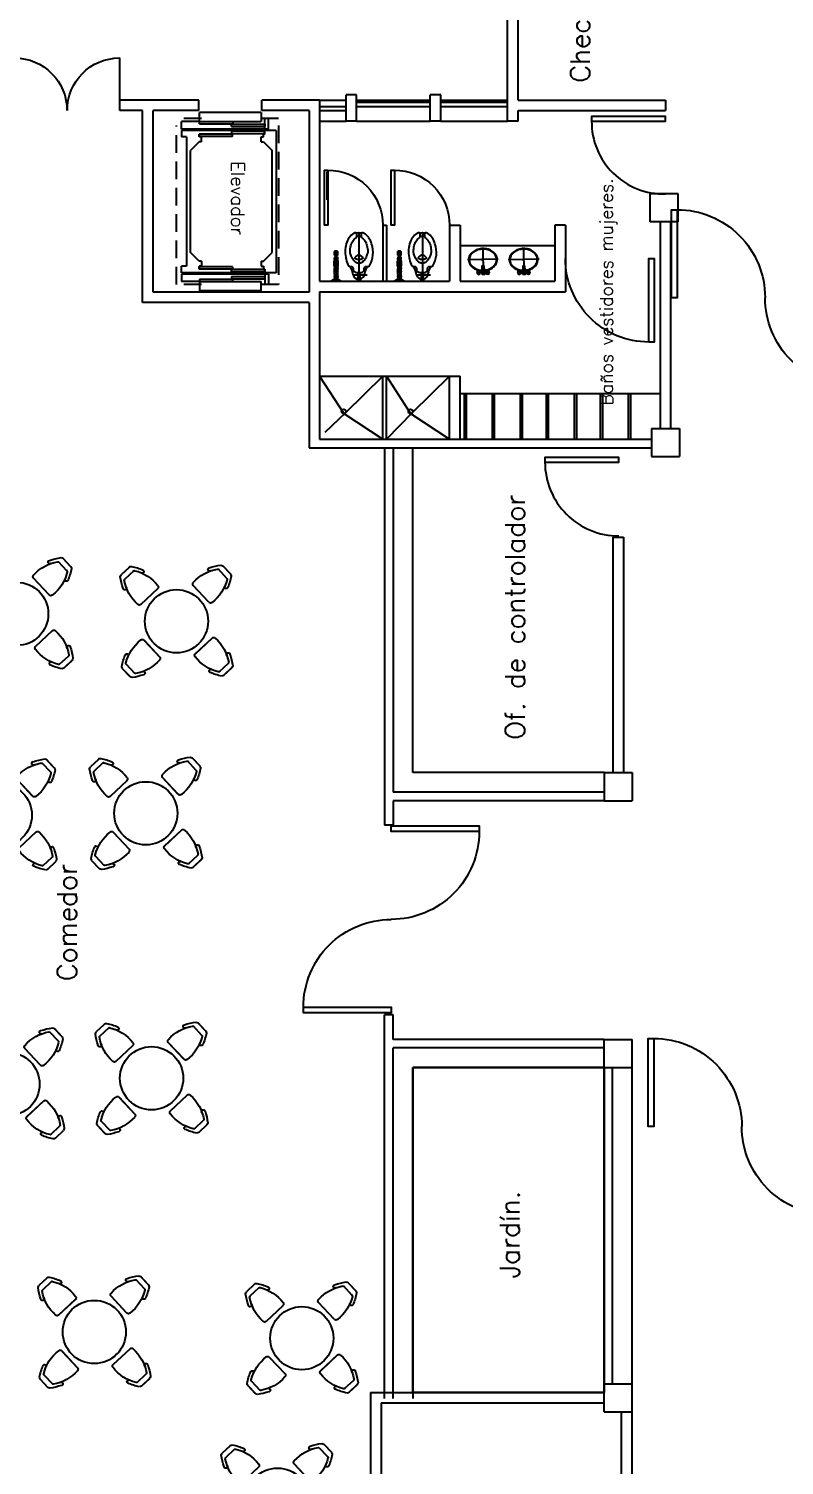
# Model space of a CAD drawing. Header units: millimetres. Extents: x -1615 to -538, y 177 to 397.
# Drawn here: x -787.27 to -776.51, y 303.07 to 323.52 of the extents above; entities that cross this region are included whole.
import ezdxf
from ezdxf.enums import TextEntityAlignment as Align

# ---------------------------------------------------------------- set-up
doc = ezdxf.new("R2010")
doc.units = ezdxf.units.MM
doc.linetypes.add('HIDDEN', pattern=[0.375, 0.25, -0.125])
for name, color, linetype in [('AUX', 8, 'Continuous'), ('LOCALES', 2, 'Continuous'), ('MOB', 7, 'Continuous'), ('MUEBLES', 9, 'Continuous'), ('MUROS', 1, 'Continuous'), ('MUROS2', 9, 'Continuous'), ('P-1', 1, 'Continuous'), ('PROY', 8, 'HIDDEN'), ('TEX', 2, 'Continuous'), ('VENT', 4, 'Continuous'), ('VENTANAS', 4, 'Continuous')]:
    doc.layers.add(name, color=color, linetype=linetype)
doc.styles.add('ROMANS', font='ROMANS.shx')

# ---------------------------------------------------------------- blocks, each defined once
blk = doc.blocks.new('8360154')
at = {"layer": 'MOB'}
for p, q in [((-0.114, 0.279), (-0.119, 0.279)), ((-0.114, 0.279), (-0.119, 0.279)), ((-0.114, 0.279), (0.041, 0.279)), ((0.036, 0.279), (-0.114, 0.279)), ((-0.114, 0.198), (-0.128, 0.198)), ((-0.128, 0.198), (-0.114, 0.198)), ((-0.128, 0.198), (0.05, 0.198)), ((0.05, 0.198), (0.037, 0.198)), ((-0.204, -0.221), (-0.204, -0.221)), ((-0.204, -0.221), (-0.204, -0.221)), ((-0.204, -0.221), (-0.204, -0.221)), ((-0.204, -0.221), (-0.204, -0.221)), ((-0.204, -0.221), (-0.204, -0.221)), ((-0.204, -0.221), (-0.204, -0.221)), ((-0.202, -0.221), (-0.204, -0.221)), ((-0.202, -0.221), (0.126, -0.221)), ((-0.198, -0.221), (0.126, -0.221)), ((0.124, -0.221), (0.126, -0.221)), ((0.126, -0.221), (0.126, -0.221)), ((0.126, -0.221), (0.126, -0.221))]:
    blk.add_line(p, q, dxfattribs=at)
for centre, radius, start, end in [((0.549, -0.225), 0.852, 144.8892, 156.6032), ((-0.111, 0.225), 0.0546, 97.7265, 132.0881), ((0.022, 0.199), 0.0819, 54.5973, 77.0407), ((-0.601, -0.215), 0.825, 23.8528, 35.6459), ((0.352, -0.134), 0.589, 146.769, 185.5261), ((-0.21, 0.107), 0.0236, 163.1411, 326.8155), ((-0.123, 0.179), 0.0202, 105.2359, 150.5078), ((0.045, 0.179), 0.0196, 28.6466, 75.2389), ((-0.436, -0.136), 0.595, 354.6785, 33.3393), ((0.133, 0.106), 0.0248, 189.0366, 31.7969), ((-0.204, -0.191), 0.03, 180, 270), ((0.126, -0.191), 0.03, 270, 360)]:
    blk.add_arc(centre, radius, start, end, dxfattribs=at)
blk = doc.blocks.new('A$C212E4BCC')
at = {"layer": 'MOB', "linetype": 'Continuous'}
blk.add_circle((1.028, 1.028), 0.45, dxfattribs=at)
at = {"layer": 'MOB', "xscale": -1}
for p, rotation in [((0.996, 1.775), 356.1272636106476), ((0.281, 0.996), 86.12726361064757), ((1.775, 1.06), 266.1272636106476), ((1.06, 0.281), 176.1272636106476)]:
    blk.add_blockref('8360154', p, dxfattribs=dict(at, rotation=rotation))
blk = doc.blocks.new('OVALIN')
for p, q in [((0, -0.482), (0, 0)), ((0.11, -0.04), (-0.11, -0.04)), ((0.27, -0.267), (-0.27, -0.267))]:
    blk.add_line(p, q)
blk.add_lwpolyline([(0.017, -0.071, -0.057947), (0.094, -0.084, -0.080358), (0.171, -0.123, -0.109726), (0.229, -0.189, -0.129522), (0.25, -0.266, -0.129491), (0.229, -0.343, -0.109705), (0.171, -0.409, -0.080358), (0.094, -0.448, -0.070455), (0, -0.462, -0.070437), (-0.094, -0.448, -0.080344), (-0.171, -0.409, -0.109805), (-0.23, -0.343, -0.12938), (-0.25, -0.266, -0.129412), (-0.23, -0.189, -0.109828), (-0.171, -0.123, -0.080344), (-0.094, -0.084, -0.058052), (-0.017, -0.071, -0.05693)], format="xyb")
at = {"elevation": 0.472}
blk.add_lwpolyline([(0.016, -0.081, -0.057902), (0.091, -0.094, -0.080358), (0.165, -0.131, -0.109781), (0.221, -0.194, -0.129604), (0.24, -0.266, -0.129578), (0.221, -0.338, -0.109763), (0.165, -0.401, -0.080358), (0.091, -0.438, -0.070455), (0, -0.452, -0.070437), (-0.091, -0.438, -0.080344), (-0.165, -0.401, -0.109849), (-0.221, -0.338, -0.129486), (-0.24, -0.266, -0.129512), (-0.221, -0.194, -0.109867), (-0.165, -0.131, -0.080344), (-0.091, -0.094, -0.058006), (-0.016, -0.081, -0.05693)], format="xyb", dxfattribs=at)
for points in [[(-0.105, -0.04, 0.119733), (-0.08, -0.065, 0.119733), (-0.055, -0.04, 0.119733), (-0.08, -0.014, 0.119733)], [(0.105, -0.04, -0.119733), (0.08, -0.065, -0.119733), (0.055, -0.04, -0.119733), (0.08, -0.014, -0.119733)]]:
    blk.add_lwpolyline(points, format="xyb", close=True)
blk.add_lwpolyline([(-0.02, -0.007), (-0.013, -0.157), (0.012, -0.157), (0.02, -0.007)], close=True)
for centre, radius in [((-0.08, -0.04), 0.03), ((-0.08, -0.04), 0.00268), ((0, -0.266, 0.472), 0.0157), ((0.08, -0.04), 0.03), ((0.08, -0.04), 0.00268)]:
    blk.add_circle(centre, radius)
blk = doc.blocks.new('PTA1.5')
for p, q in [((-0.75, 0), (-0.75, 0.75)), ((0.75, 0), (0.75, 0.75)), ((-0.775, 0), (-0.75, 0)), ((0.775, 0), (0.75, 0))]:
    blk.add_line(p, q)
for centre, start, end in [((-0.75, 0), 0, 90), ((0.75, 0), 90, 180)]:
    blk.add_arc(centre, 0.75, start, end)

msp = doc.modelspace()

# ---------------------------------------------------------------- hatches: boundary and pattern name
at = {"layer": 'MOB'}
h = msp.add_hatch(dxfattribs=at)
h.set_pattern_fill('AR-SAND', color=3, scale=0.03, style=0)
h.set_pattern_definition([(37.5, (-1402.8785, 253.7085), (-0.048001, 1.4682397), [0, -1.15824, 0, -1.2954, 0, -1.23825]), (7.5, (-1402.8785, 253.7085), (1.34857, 2.1504753), [0, -0.62484, 0, -1.04394, 0, -0.40005]), (327.5, (-1403.8158, 253.7085), (2.372977, 0.0043116), [0, -0.381, 0, -1.3716, 0, -1.7907]), (317.5, (-1403.8158, 253.7085), (2.2906694, 0.668788), [0, -0.1905, 0, -0.89916, 0, -1.0287])])
h.paths.add_polyline_path([(-758.837, 347.215), (-812.758, 335.518), (-812.758, 334.673), (-803.9, 334.673), (-803.9, 329.947), (-799.313, 325.307), (-782.89, 325.307), (-782.89, 328.837), (-770.72, 328.837), (-770.72, 325.456), (-758.098, 325.456), (-758.098, 303.87), (-760.597, 303.87), (-760.597, 297.006), (-760.508, 297.006), (-760.508, 296.905), (-758.397, 296.905), (-758.397, 296.975), (-757.997, 296.975), (-757.997, 296.575), (-758.097, 296.575), (-758.097, 283.471), (-757.975, 283.471), (-757.975, 283.071), (-758.375, 283.071), (-758.375, 283.155), (-760.375, 283.155), (-760.375, 283.044), (-760.597, 283.044), (-760.597, 279.854), (-760.455, 279.854), (-760.455, 279.705), (-746.972, 279.705), (-746.972, 272.855), (-749.274, 272.855), (-749.274, 265.205), (-745.307, 265.205), (-745.307, 253.28), (-736.306, 250.855), (-741.501, 261.951)])
h.paths.add_polyline_path([(-804.753, 325.526), (-813.904, 325.526), (-813.904, 323.04), (-804.753, 323.04, 1)])
h.paths.add_polyline_path([(-793.647, 300.355), (-811.904, 300.355, 0.414214), (-813.754, 298.505), (-813.754, 296.366, 0.414214), (-811.904, 294.516), (-809.75, 294.516), (-812.618, 297.384), (-810.638, 299.364), (-808.978, 297.704), (-806.998, 299.684), (-805.338, 298.024), (-803.678, 299.684), (-798.51, 294.516), (-796.147, 294.516), (-796.147, 296.613), (-796.208, 296.613), (-796.208, 297.013), (-795.808, 297.013), (-795.808, 296.905), (-793.688, 296.905), (-793.688, 297.074), (-793.647, 297.074)])
h.paths.add_polyline_path([(-803.388, 289.162), (-812.035, 289.162, 1), (-812.035, 285.962), (-803.388, 285.962, 1)])
h.paths.add_polyline_path([(-799.655, 280.258, 0.414214), (-800.005, 280.608), (-808.772, 280.608), (-808.772, 279.83), (-808.372, 279.83), (-808.372, 279.73), (-805.772, 279.73), (-805.772, 279.83), (-805.372, 279.83), (-805.372, 279.73), (-802.772, 279.73), (-802.772, 279.83), (-802.372, 279.83), (-802.372, 279.73), (-799.772, 279.73), (-799.772, 279.83), (-799.655, 279.83)], flags=17)
h.paths.add_polyline_path([(-808.722, 254.706), (-812.247, 254.706), (-812.247, 274.904), (-810.647, 274.904), (-810.647, 280.608), (-810.904, 280.608, 0.414214), (-813.754, 277.758), (-813.754, 253.219, 0.315329), (-806.85, 243.36), (-785.107, 237.258, 0.496821), (-778.947, 241.928), (-778.947, 245.98), (-808.722, 245.98)])
h.paths.add_polyline_path([(-753.647, 257.705), (-763.747, 257.705), (-763.747, 261.081), (-765.147, 261.081), (-765.147, 257.78, -1), (-770.297, 257.78), (-770.297, 261.081), (-772.147, 261.08), (-772.147, 257.774, 0.413999), (-767.725, 253.355), (-753.647, 253.355)], flags=17)
h.paths.add_polyline_path([(-754.727, 229.822, 0.978274), (-755.051, 228.667), (-737.051, 223.615), (-736.65, 225.175)])
h = msp.add_hatch(dxfattribs=at)
h.set_pattern_fill('GRASS', color=3, scale=0.05, style=0)
h.set_pattern_definition([(90, (-1505.3727, 255.352), (-0.898025, 0.898025), [0.238125, -1.557925]), (45, (-1505.3727, 255.352), (-0.8980256, 0.8980256), [0.238125, -1.031875]), (135, (-1505.3727, 255.352), (-0.8980256, -0.8980256), [0.238125, -1.031875])])
h.paths.add_polyline_path([(-758.837, 347.215), (-812.758, 335.518), (-812.758, 334.673), (-803.9, 334.673), (-803.9, 329.947), (-799.313, 325.307), (-782.89, 325.307), (-782.89, 328.837), (-770.72, 328.837), (-770.72, 325.456), (-758.098, 325.456), (-758.098, 303.87), (-760.597, 303.87), (-760.597, 297.006), (-760.508, 297.006), (-760.508, 296.905), (-758.397, 296.905), (-758.397, 296.975), (-757.997, 296.975), (-757.997, 296.575), (-758.097, 296.575), (-758.097, 283.471), (-757.975, 283.471), (-757.975, 283.071), (-758.375, 283.071), (-758.375, 283.155), (-760.375, 283.155), (-760.375, 283.044), (-760.597, 283.044), (-760.597, 279.854), (-760.455, 279.854), (-760.455, 279.705), (-746.972, 279.705), (-746.972, 272.855), (-749.274, 272.855), (-749.274, 265.205), (-745.307, 265.205), (-745.307, 253.28), (-736.306, 250.855), (-741.501, 261.951)])
h.paths.add_polyline_path([(-804.753, 325.526), (-813.904, 325.526), (-813.904, 323.04), (-804.753, 323.04, 1)])
h.paths.add_polyline_path([(-793.647, 300.355), (-811.904, 300.355, 0.414214), (-813.754, 298.505), (-813.754, 296.366, 0.414214), (-811.904, 294.516), (-809.75, 294.516), (-812.618, 297.384), (-810.638, 299.364), (-808.978, 297.704), (-806.998, 299.684), (-805.338, 298.024), (-803.678, 299.684), (-798.51, 294.516), (-796.147, 294.516), (-796.147, 296.613), (-796.208, 296.613), (-796.208, 297.013), (-795.808, 297.013), (-795.808, 296.905), (-793.688, 296.905), (-793.688, 297.074), (-793.647, 297.074)])
h.paths.add_polyline_path([(-803.388, 289.162), (-812.035, 289.162, 1), (-812.035, 285.962), (-803.388, 285.962, 1)])
h.paths.add_polyline_path([(-799.655, 280.258, 0.414214), (-800.005, 280.608), (-808.772, 280.608), (-808.772, 279.83), (-808.372, 279.83), (-808.372, 279.73), (-805.772, 279.73), (-805.772, 279.83), (-805.372, 279.83), (-805.372, 279.73), (-802.772, 279.73), (-802.772, 279.83), (-802.372, 279.83), (-802.372, 279.73), (-799.772, 279.73), (-799.772, 279.83), (-799.655, 279.83)], flags=17)
h.paths.add_polyline_path([(-808.722, 254.706), (-812.247, 254.706), (-812.247, 274.904), (-810.647, 274.904), (-810.647, 280.608), (-810.904, 280.608, 0.414214), (-813.754, 277.758), (-813.754, 253.219, 0.315329), (-806.85, 243.36), (-785.107, 237.258, 0.496821), (-778.947, 241.928), (-778.947, 245.98), (-808.722, 245.98)])
h.paths.add_polyline_path([(-753.647, 257.705), (-763.747, 257.705), (-763.747, 261.081), (-765.147, 261.081), (-765.147, 257.78, -1), (-770.297, 257.78), (-770.297, 261.081), (-772.147, 261.08), (-772.147, 257.774, 0.413999), (-767.725, 253.355), (-753.647, 253.355)], flags=17)
h.paths.add_polyline_path([(-754.727, 229.822, 0.978274), (-755.051, 228.667), (-737.051, 223.615), (-736.65, 225.175)])

# ---------------------------------------------------------------- linework, layer by layer
msp.add_lwpolyline([(-781.798, 308.73), (-779.073, 308.73), (-779.073, 304.105), (-781.798, 304.105)], close=True)
at = {"layer": 'AUX'}
for p, q in [((-784.836, 322.201), (-785.09, 322.201)), ((-785.09, 322.091), (-785.09, 322.201)), ((-783.958, 322.329), (-784.836, 322.329)), ((-784.836, 322.166), (-784.836, 322.329)), ((-784.836, 322.201), (-784.361, 322.201)), ((-784.836, 322.166), (-784.836, 322.201)), ((-784.836, 322.166), (-784.361, 322.166)), ((-784.379, 322.162), (-783.905, 322.162)), ((-784.379, 322.127), (-784.379, 322.162)), ((-784.361, 322.201), (-783.958, 322.201)), ((-784.361, 322.201), (-784.361, 322.166)), ((-783.958, 322.329), (-783.958, 322.201)), ((-783.905, 322.091), (-783.905, 322.241)), ((-783.905, 322.162), (-783.905, 322.127)), ((-783.852, 322.091), (-783.852, 322.241)), ((-783.905, 322.091), (-785.09, 322.091)), ((-785.09, 322.074), (-785.09, 321.98)), ((-783.745, 322.074), (-785.09, 322.074)), ((-785.09, 322.074), (-785.09, 321.98)), ((-785.019, 321.98), (-785.09, 321.98)), ((-785.019, 321.98), (-785.09, 321.98)), ((-785.019, 321.98), (-785.019, 320.14)), ((-784.842, 321.98), (-784.842, 322.022)), ((-784.842, 322.022), (-784.839, 322.022)), ((-784.842, 322.022), (-784.842, 322.022)), ((-784.807, 321.98), (-784.842, 321.98)), ((-784.365, 322.022), (-784.839, 322.022)), ((-784.839, 322.022), (-784.839, 321.987)), ((-784.365, 321.987), (-784.839, 321.987)), ((-784.807, 321.909), (-784.807, 321.98)), ((-783.908, 322.061), (-784.382, 322.061)), ((-784.382, 322.061), (-784.382, 322.026)), ((-783.908, 322.026), (-784.382, 322.026)), ((-784.379, 322.127), (-783.905, 322.127)), ((-784.365, 321.987), (-784.365, 322.022)), ((-783.958, 321.909), (-783.958, 321.98)), ((-783.958, 321.98), (-783.922, 321.98)), ((-783.922, 321.98), (-783.922, 322.022)), ((-783.905, 322.022), (-783.922, 322.022)), ((-783.922, 322.022), (-783.922, 322.022)), ((-783.908, 322.026), (-783.908, 322.061)), ((-783.852, 322.091), (-783.905, 322.091)), ((-783.905, 322.022), (-783.905, 322.074)), ((-783.745, 322.074), (-783.745, 320.047)), ((-784.842, 321.909), (-784.966, 321.786)), ((-784.842, 321.909), (-784.966, 321.786)), ((-784.966, 320.335), (-784.966, 321.786)), ((-784.807, 321.909), (-784.842, 321.909)), ((-783.958, 321.909), (-783.922, 321.909)), ((-783.922, 321.909), (-783.798, 321.786)), ((-783.922, 321.909), (-783.798, 321.786)), ((-783.798, 320.335), (-783.798, 321.786)), ((-784.842, 320.211), (-784.966, 320.335)), ((-783.922, 320.211), (-783.798, 320.335)), ((-785.09, 320.047), (-785.09, 320.14)), ((-785.019, 320.14), (-785.09, 320.14)), ((-784.807, 320.211), (-784.842, 320.211)), ((-784.807, 320.14), (-784.842, 320.14)), ((-784.842, 320.14), (-784.842, 320.098)), ((-784.365, 320.133), (-784.839, 320.133)), ((-784.839, 320.098), (-784.839, 320.133)), ((-784.807, 320.211), (-784.807, 320.14)), ((-784.365, 320.133), (-784.365, 320.098)), ((-783.958, 320.211), (-783.958, 320.14)), ((-783.958, 320.211), (-783.922, 320.211)), ((-783.958, 320.14), (-783.922, 320.14)), ((-783.922, 320.14), (-783.922, 320.098)), ((-783.745, 320.047), (-785.09, 320.047)), ((-783.905, 320.029), (-785.09, 320.029)), ((-785.09, 320.029), (-785.09, 319.92)), ((-784.836, 319.92), (-785.09, 319.92)), ((-784.842, 320.098), (-784.839, 320.098)), ((-784.842, 320.098), (-784.842, 320.098)), ((-784.365, 320.098), (-784.839, 320.098)), ((-784.836, 319.955), (-784.361, 319.955)), ((-784.836, 319.955), (-784.836, 319.791)), ((-784.836, 319.955), (-784.836, 319.92)), ((-784.836, 319.92), (-784.361, 319.92)), ((-783.908, 320.094), (-784.382, 320.094)), ((-784.382, 320.059), (-784.382, 320.094)), ((-783.908, 320.059), (-784.382, 320.059)), ((-784.379, 319.994), (-783.905, 319.994)), ((-784.379, 319.994), (-784.379, 319.958)), ((-784.379, 319.958), (-783.905, 319.958)), ((-784.361, 319.92), (-784.361, 319.955)), ((-784.361, 319.92), (-783.958, 319.92)), ((-783.958, 319.791), (-783.958, 319.92)), ((-783.905, 320.098), (-783.922, 320.098)), ((-783.922, 320.098), (-783.922, 320.098)), ((-783.908, 320.094), (-783.908, 320.059)), ((-783.905, 320.098), (-783.905, 320.047)), ((-783.852, 320.029), (-783.905, 320.029)), ((-783.905, 320.029), (-783.905, 319.88)), ((-783.905, 319.958), (-783.905, 319.994)), ((-783.852, 320.029), (-783.852, 319.88)), ((-783.958, 319.791), (-784.836, 319.791))]:
    msp.add_line(p, q, dxfattribs=at)
at = {"layer": 'MUEBLES'}
for points in [[(-779.25, 322.206), (-778.199, 322.206), (-778.199, 322.272), (-779.25, 322.272), (-779.25, 322.206, 0.424434), (-778.199, 321.17, 0.414214)], [(-783.007, 321.508), (-783.007, 320.725), (-783.056, 320.725), (-783.056, 321.508), (-783.007, 321.508, -0.414214), (-782.224, 320.725, -0.414214)], [(-782.057, 321.508), (-782.057, 320.725), (-782.106, 320.725), (-782.106, 321.508), (-782.057, 321.508, -0.414214), (-781.274, 320.725, -0.414214)], [(-778.032, 320.945), (-778.032, 319.692), (-778.111, 319.692), (-778.111, 320.945), (-778.032, 320.945, -0.414214), (-776.779, 319.692, -0.414214)], [(-778.434, 319.06), (-778.434, 320.25), (-778.359, 320.25), (-778.359, 319.06), (-778.434, 319.06, -0.414214), (-779.624, 320.25, -0.414214)], [(-775.527, 318.439), (-775.527, 319.692), (-775.448, 319.692), (-775.448, 318.439), (-775.527, 318.439, -0.414214), (-776.779, 319.692, -0.414214)], [(-779.915, 317.351), (-778.864, 317.351), (-778.864, 317.417), (-779.915, 317.417), (-779.915, 317.351, 0.414214), (-778.864, 316.3, 0.414214)], [(-780.85, 312.093), (-782.103, 312.093), (-782.103, 312.172), (-780.85, 312.172), (-780.85, 312.093, -0.414214), (-782.103, 310.84, -0.414214)], [(-783.356, 309.588), (-782.103, 309.588), (-782.103, 309.509), (-783.356, 309.509), (-783.356, 309.588, -0.414214), (-782.103, 310.84, -0.414214)], [(-778.364, 309.144), (-778.364, 307.891), (-778.443, 307.891), (-778.443, 309.144), (-778.364, 309.144, -0.414214), (-777.111, 307.891, -0.414214)], [(-775.859, 306.638), (-775.859, 307.891), (-775.78, 307.891), (-775.78, 306.638), (-775.859, 306.638, -0.414214), (-777.111, 307.891, -0.414214)]]:
    msp.add_lwpolyline(points, format="xyb", dxfattribs=at)
at = {"layer": 'MUROS'}
for p, q in [((-780.448, 322.205), (-780.448, 325.307)), ((-780.298, 322.505), (-780.298, 325.307)), ((-782.598, 322.58), (-782.748, 322.58)), ((-782.748, 322.205), (-782.748, 322.58)), ((-782.598, 322.58), (-782.748, 322.58)), ((-782.748, 322.505), (-782.748, 322.58)), ((-782.598, 322.205), (-782.598, 322.58)), ((-782.598, 322.205), (-782.598, 322.58)), ((-781.398, 322.58), (-781.548, 322.58)), ((-781.548, 322.205), (-781.548, 322.58)), ((-781.398, 322.205), (-781.398, 322.58)), ((-784.847, 322.505), (-785.972, 322.505)), ((-785.647, 322.355), (-785.972, 322.355)), ((-785.497, 319.772), (-785.497, 322.355)), ((-784.847, 322.355), (-785.497, 322.355)), ((-783.124, 322.505), (-783.947, 322.505)), ((-783.274, 322.355), (-783.947, 322.355)), ((-783.274, 322.355), (-783.274, 319.772)), ((-783.274, 322.355), (-783.274, 319.772)), ((-783.274, 322.355), (-783.274, 319.772)), ((-783.124, 322.505), (-783.124, 319.925)), ((-783.124, 322.355), (-783.124, 321.305)), ((-783.124, 322.355), (-782.748, 322.355)), ((-782.748, 322.205), (-782.748, 322.355)), ((-780.298, 322.505), (-778.199, 322.505)), ((-780.298, 322.203), (-780.298, 322.355)), ((-780.298, 322.355), (-778.199, 322.355)), ((-778.199, 322.505), (-778.199, 322.355)), ((-782.598, 322.205), (-782.748, 322.205)), ((-782.598, 322.205), (-782.748, 322.205)), ((-781.398, 322.205), (-781.548, 322.205)), ((-780.298, 322.203), (-780.448, 322.203)), ((-783.015, 321.083), (-783.015, 321.483)), ((-783.124, 321.305), (-783.124, 319.925)), ((-783.124, 321.305), (-783.124, 319.925)), ((-778.015, 321.17), (-778.415, 321.17)), ((-778.415, 320.77), (-778.415, 321.17)), ((-778.015, 320.77), (-778.015, 321.17)), ((-781.274, 320.725), (-781.124, 320.725)), ((-781.274, 320.725), (-781.274, 319.925)), ((-781.124, 320.725), (-781.124, 319.925)), ((-779.624, 320.725), (-779.774, 320.725)), ((-779.774, 320.725), (-779.774, 319.925)), ((-779.624, 320.725), (-779.624, 319.775)), ((-778.015, 320.77), (-778.415, 320.77)), ((-778.274, 320.77), (-778.274, 317.83)), ((-778.124, 320.77), (-778.124, 319.692)), ((-783.124, 319.925), (-781.274, 319.925)), ((-781.124, 319.925), (-779.774, 319.925)), ((-783.274, 319.772), (-785.497, 319.772)), ((-783.124, 319.775), (-779.624, 319.775)), ((-783.124, 319.775), (-783.124, 317.675)), ((-783.124, 319.775), (-783.124, 319.622)), ((-778.124, 319.692), (-778.124, 317.83)), ((-783.274, 319.622), (-785.647, 319.622)), ((-783.274, 319.622), (-783.274, 317.555)), ((-781.274, 318.575), (-781.124, 318.575)), ((-781.274, 317.675), (-781.274, 318.575)), ((-781.124, 317.675), (-781.124, 318.575)), ((-783.274, 317.705), (-783.274, 317.705)), ((-783.124, 317.675), (-778.399, 317.675)), ((-778.399, 317.83), (-777.999, 317.83)), ((-778.399, 317.83), (-778.399, 317.43)), ((-777.999, 317.83), (-777.999, 317.43)), ((-783.274, 317.555), (-778.399, 317.555)), ((-778.399, 317.43), (-777.999, 317.43)), ((-779.073, 312.93), (-778.673, 312.93)), ((-779.073, 312.93), (-779.073, 312.53)), ((-778.673, 312.93), (-778.673, 312.53)), ((-779.073, 312.53), (-778.673, 312.53)), ((-779.073, 309.13), (-778.673, 309.13)), ((-779.073, 308.73), (-779.073, 309.13)), ((-778.673, 308.73), (-778.673, 309.13)), ((-779.073, 308.73), (-778.673, 308.73)), ((-779.073, 304.228), (-778.673, 304.228)), ((-779.073, 303.828), (-779.073, 304.228)), ((-778.673, 303.828), (-778.673, 304.228)), ((-782.398, 304.105), (-782.398, 298.753)), ((-782.398, 304.105), (-779.073, 304.105)), ((-782.248, 303.955), (-782.248, 298.753)), ((-782.248, 303.955), (-779.073, 303.955)), ((-779.073, 303.828), (-778.673, 303.828)), ((-778.823, 298.753), (-778.823, 303.828)), ((-778.673, 298.753), (-778.673, 303.828))]:
    msp.add_line(p, q, dxfattribs=at)
at = {"layer": 'MUROS2'}
for p, q in [((-782.564, 320.618), (-782.564, 319.925)), ((-781.66, 320.618), (-781.66, 319.925)), ((-782.865, 320.334), (-782.917, 320.334)), ((-782.865, 320.324), (-782.917, 320.324)), ((-782.865, 320.314), (-782.917, 320.314)), ((-782.866, 320.343), (-782.916, 320.343)), ((-781.962, 320.334), (-782.014, 320.334)), ((-781.962, 320.324), (-782.014, 320.324)), ((-781.962, 320.314), (-782.014, 320.314)), ((-781.962, 320.343), (-782.013, 320.343)), ((-781.124, 320.436), (-779.774, 320.436)), ((-782.866, 320.304), (-782.916, 320.304)), ((-782.867, 320.119), (-782.915, 320.119)), ((-782.915, 320.119), (-782.915, 320.102)), ((-782.902, 320.198), (-782.913, 320.179)), ((-782.902, 320.161), (-782.913, 320.179)), ((-782.912, 320.275), (-782.912, 320.251)), ((-782.896, 320.275), (-782.912, 320.275)), ((-782.912, 320.234), (-782.912, 320.217)), ((-782.912, 320.14), (-782.912, 320.119)), ((-782.903, 320.234), (-782.903, 320.251)), ((-782.903, 320.102), (-782.903, 320.119)), ((-782.902, 320.198), (-782.88, 320.198)), ((-782.902, 320.161), (-782.88, 320.161)), ((-782.896, 320.295), (-782.896, 320.269)), ((-782.896, 320.269), (-782.886, 320.269)), ((-782.886, 320.295), (-782.886, 320.269)), ((-782.87, 320.275), (-782.886, 320.275)), ((-782.88, 320.198), (-782.869, 320.179)), ((-782.88, 320.161), (-782.869, 320.179)), ((-782.879, 320.234), (-782.879, 320.251)), ((-782.879, 320.102), (-782.879, 320.119)), ((-782.87, 320.275), (-782.87, 320.251)), ((-782.87, 320.234), (-782.87, 320.217)), ((-782.87, 320.14), (-782.87, 320.119)), ((-782.867, 320.119), (-782.867, 320.102)), ((-781.962, 320.304), (-782.013, 320.304)), ((-781.964, 320.119), (-782.011, 320.119)), ((-782.011, 320.119), (-782.011, 320.102)), ((-781.998, 320.198), (-782.009, 320.179)), ((-781.998, 320.161), (-782.009, 320.179)), ((-781.993, 320.275), (-782.008, 320.275)), ((-782.008, 320.275), (-782.008, 320.251)), ((-782.008, 320.234), (-782.008, 320.217)), ((-782.008, 320.14), (-782.008, 320.119)), ((-782, 320.234), (-782, 320.251)), ((-782, 320.102), (-782, 320.119)), ((-781.998, 320.198), (-781.977, 320.198)), ((-781.998, 320.161), (-781.977, 320.161)), ((-781.993, 320.295), (-781.993, 320.269)), ((-781.993, 320.269), (-781.983, 320.269)), ((-781.983, 320.295), (-781.983, 320.269)), ((-781.967, 320.275), (-781.983, 320.275)), ((-781.977, 320.198), (-781.966, 320.179)), ((-781.977, 320.161), (-781.966, 320.179)), ((-781.975, 320.234), (-781.975, 320.251)), ((-781.975, 320.102), (-781.975, 320.119)), ((-781.967, 320.275), (-781.967, 320.251)), ((-781.967, 320.234), (-781.967, 320.217)), ((-781.967, 320.14), (-781.967, 320.119)), ((-781.964, 320.119), (-781.964, 320.102)), ((-782.917, 320.003), (-782.917, 319.985)), ((-782.865, 320.003), (-782.917, 320.003)), ((-782.865, 319.985), (-782.917, 319.985)), ((-782.912, 320.02), (-782.912, 320.003)), ((-782.912, 319.985), (-782.912, 319.961)), ((-782.903, 319.985), (-782.903, 320.003)), ((-782.879, 319.985), (-782.879, 320.003)), ((-782.87, 320.02), (-782.87, 320.003)), ((-782.87, 319.985), (-782.87, 319.961)), ((-782.865, 320.003), (-782.865, 319.985)), ((-782.633, 320.017), (-782.446, 320.017)), ((-781.962, 320.003), (-782.014, 320.003)), ((-782.014, 320.003), (-782.014, 319.985)), ((-781.962, 319.985), (-782.014, 319.985)), ((-782.008, 320.02), (-782.008, 320.003)), ((-782.008, 319.985), (-782.008, 319.961)), ((-782, 319.985), (-782, 320.003)), ((-781.975, 319.985), (-781.975, 320.003)), ((-781.967, 320.02), (-781.967, 320.003)), ((-781.967, 319.985), (-781.967, 319.961)), ((-781.962, 320.003), (-781.962, 319.985)), ((-781.729, 320.017), (-781.543, 320.017)), ((-778.274, 318.325), (-781.124, 318.325)), ((-781.067, 318.325), (-781.067, 317.675)), ((-781.037, 318.325), (-781.037, 317.675)), ((-780.667, 318.325), (-780.667, 317.675)), ((-780.637, 318.325), (-780.637, 317.675)), ((-780.267, 318.325), (-780.267, 317.675)), ((-780.237, 318.325), (-780.237, 317.675)), ((-779.897, 318.325), (-779.897, 317.675)), ((-779.867, 318.325), (-779.867, 317.675)), ((-779.867, 318.325), (-779.867, 317.675)), ((-779.497, 318.325), (-779.497, 317.675)), ((-779.497, 318.325), (-779.497, 317.675)), ((-779.467, 318.325), (-779.467, 317.675)), ((-779.467, 318.325), (-779.467, 317.675)), ((-779.127, 318.325), (-779.127, 317.675)), ((-779.097, 318.325), (-779.097, 317.675)), ((-779.097, 318.325), (-779.097, 317.675)), ((-778.727, 318.325), (-778.727, 317.675)), ((-778.697, 318.325), (-778.697, 317.675))]:
    msp.add_line(p, q, dxfattribs=at)
for points in [[(-782.692, 320.136), (-782.667, 320.136, -0.254955), (-782.647, 320.094), (-782.647, 320.072, 0.181863), (-782.583, 320.051), (-782.54, 320.051, 0.233721), (-782.492, 320.072), (-782.492, 320.094, -0.254955), (-782.472, 320.136), (-782.434, 320.136, 0.255365), (-782.416, 320.146, 0.225319), (-782.384, 320.459, 0.081507), (-782.425, 320.545, 0.106956), (-782.492, 320.609, 0.024221), (-782.504, 320.615, 0.551249), (-782.534, 320.596), (-782.534, 320.562, 0.25566), (-782.524, 320.545, -0.111287), (-782.477, 320.498, -0.076383), (-782.45, 320.434, -0.063316), (-782.439, 320.349, -0.116242), (-782.45, 320.304, -0.076383), (-782.477, 320.24, -0.107132), (-782.522, 320.194, -0.147565), (-782.565, 320.181, -0.147565), (-782.607, 320.194, -0.107132), (-782.652, 320.24, -0.076383), (-782.68, 320.304, -0.116242), (-782.69, 320.349, -0.063316), (-782.68, 320.434, -0.076383), (-782.652, 320.498, -0.107132), (-782.607, 320.544, -0.007233), (-782.605, 320.545, 0.258993), (-782.596, 320.562), (-782.596, 320.596, 0.551249), (-782.625, 320.615, 0.024221), (-782.637, 320.609, 0.106956), (-782.704, 320.545, 0.081507), (-782.745, 320.459, 0.069614), (-782.761, 320.349, 0.069614), (-782.745, 320.239, 0.125304), (-782.708, 320.144, 0.222257)], [(-781.789, 320.136), (-781.764, 320.136, -0.254955), (-781.743, 320.094), (-781.743, 320.072, 0.181863), (-781.68, 320.051), (-781.636, 320.051, 0.233721), (-781.589, 320.072), (-781.589, 320.094, -0.254955), (-781.568, 320.136), (-781.53, 320.136, 0.255365), (-781.513, 320.146, 0.225319), (-781.481, 320.459, 0.081507), (-781.522, 320.545, 0.106956), (-781.589, 320.609, 0.024221), (-781.601, 320.615, 0.551249), (-781.63, 320.596), (-781.63, 320.562, 0.25566), (-781.621, 320.545, -0.111287), (-781.574, 320.498, -0.076383), (-781.546, 320.434, -0.063316), (-781.536, 320.349, -0.116242), (-781.546, 320.304, -0.076383), (-781.574, 320.24, -0.107132), (-781.619, 320.194, -0.147565), (-781.661, 320.181, -0.147565), (-781.704, 320.194, -0.107132), (-781.749, 320.24, -0.076383), (-781.776, 320.304, -0.116242), (-781.787, 320.349, -0.063316), (-781.776, 320.434, -0.076383), (-781.749, 320.498, -0.107132), (-781.704, 320.544, -0.007233), (-781.702, 320.545, 0.258993), (-781.692, 320.562), (-781.692, 320.596, 0.551249), (-781.722, 320.615, 0.024221), (-781.734, 320.609, 0.106956), (-781.801, 320.545, 0.081507), (-781.842, 320.459, 0.069614), (-781.857, 320.349, 0.069614), (-781.842, 320.239, 0.125304), (-781.805, 320.144, 0.222257)], [(-782.917, 320.308, 0.414214), (-782.904, 320.295), (-782.878, 320.295, 0.414214), (-782.865, 320.308), (-782.865, 320.34, 0.414214), (-782.878, 320.353), (-782.904, 320.353, 0.414214), (-782.917, 320.34)], [(-782.014, 320.308, 0.414214), (-782.001, 320.295), (-781.975, 320.295, 0.414214), (-781.962, 320.308), (-781.962, 320.34, 0.414214), (-781.975, 320.353), (-782.001, 320.353, 0.414214), (-782.014, 320.34)], [(-782.576, 319.948), (-782.576, 320.017, -1), (-782.551, 320.017), (-782.551, 319.948)], [(-781.673, 319.948), (-781.673, 320.017, -1), (-781.648, 320.017), (-781.648, 319.948)]]:
    msp.add_lwpolyline(points, format="xyb", close=True, dxfattribs=at)
for points in [[(-782.6, 320.613, -0.069686), (-782.565, 320.618, -0.075487), (-782.526, 320.613, -0.106956)], [(-782.595, 320.561, -0.089657), (-782.565, 320.567, -0.147565)], [(-782.565, 320.567, -0.089637), (-782.534, 320.561, -0.107132)], [(-781.697, 320.613, -0.069686), (-781.661, 320.618, -0.075487), (-781.623, 320.613, -0.106956)], [(-781.692, 320.561, -0.089657), (-781.661, 320.567, -0.147565)], [(-781.661, 320.567, -0.089637), (-781.631, 320.561, -0.107132)], [(-782.501, 320.259, -0.029468), (-782.516, 320.247, -0.147565), (-782.565, 320.233, -0.147565), (-782.613, 320.247, -0.029468), (-782.628, 320.259, -0.076383)], [(-782.622, 320.254, -0.014204), (-782.617, 320.263, -0.107132), (-782.584, 320.297, -0.147565), (-782.565, 320.303, -0.147565)], [(-782.565, 320.303, -0.147565), (-782.545, 320.297, -0.107132), (-782.512, 320.263, -0.014204), (-782.507, 320.254, -0.063316)], [(-781.598, 320.259, -0.029468), (-781.613, 320.247, -0.147565), (-781.661, 320.233, -0.147565), (-781.709, 320.247, -0.029468), (-781.725, 320.259, -0.076383)], [(-781.719, 320.254, -0.014204), (-781.714, 320.263, -0.107132), (-781.681, 320.297, -0.147565), (-781.661, 320.303, -0.147565)], [(-781.661, 320.303, -0.147565), (-781.642, 320.297, -0.107132), (-781.609, 320.263, -0.014204), (-781.604, 320.254, -0.063316)]]:
    msp.add_lwpolyline(points, format="xyb", dxfattribs=at)
for points in [[(-782.865, 320.251), (-782.917, 320.251), (-782.917, 320.234), (-782.865, 320.234)], [(-782.917, 320.217), (-782.865, 320.217), (-782.865, 320.14), (-782.917, 320.14)], [(-782.917, 320.02), (-782.865, 320.02), (-782.865, 320.102), (-782.917, 320.102)], [(-781.962, 320.251), (-782.014, 320.251), (-782.014, 320.234), (-781.962, 320.234)], [(-782.014, 320.217), (-781.962, 320.217), (-781.962, 320.14), (-782.014, 320.14)], [(-782.014, 320.02), (-781.962, 320.02), (-781.962, 320.102), (-782.014, 320.102)], [(-782.912, 319.961), (-782.87, 319.961), (-782.826, 319.934), (-782.956, 319.934)], [(-782.543, 319.925), (-782.585, 319.925), (-782.58, 319.943), (-782.547, 319.943)], [(-782.548, 319.943), (-782.579, 319.943), (-782.579, 319.948), (-782.548, 319.948)], [(-782.008, 319.961), (-781.967, 319.961), (-781.923, 319.934), (-782.052, 319.934)], [(-781.64, 319.925), (-781.681, 319.925), (-781.677, 319.943), (-781.644, 319.943)], [(-781.645, 319.943), (-781.676, 319.943), (-781.676, 319.948), (-781.645, 319.948)]]:
    msp.add_lwpolyline(points, close=True, dxfattribs=at)
for centre, radius in [((-782.891, 320.179), 0.0259), ((-782.891, 320.179), 0.00862), ((-781.988, 320.179), 0.0259), ((-781.988, 320.179), 0.00862), ((-782.891, 320.07), 0.0259), ((-782.891, 320.079), 0.0186), ((-782.891, 320.088), 0.00873), ((-781.988, 320.07), 0.0259), ((-781.988, 320.079), 0.0186), ((-781.988, 320.088), 0.00873)]:
    msp.add_circle(centre, radius, dxfattribs=at)
for centre, radius, start, end in [((-782.985, 319.966), 0.342, 8.4622, 29.8169), ((-782.15, 319.966), 0.342, 150.1833, 169.1683), ((-782.082, 319.966), 0.342, 8.4622, 29.8169), ((-781.246, 319.966), 0.342, 150.1833, 169.1683), ((-782.647, 320.085), 0.00875, 90.1307, 269.8695), ((-782.568, 320.037), 0.0826, 194.5524, 263.8387), ((-782.564, 320.017), 0.0206, 307.5996, 232.4007), ((-782.564, 320.017), 0.0166, 319.4233, 220.5769), ((-782.568, 320.037), 0.0826, 281.3972, 355.2586), ((-782.492, 320.085), 0.00875, 270.1307, 89.8695), ((-781.743, 320.085), 0.00875, 90.1307, 269.8695), ((-781.664, 320.037), 0.0826, 194.5524, 263.8387), ((-781.66, 320.017), 0.0206, 307.5996, 232.4007), ((-781.66, 320.017), 0.0166, 319.4233, 220.5769), ((-781.664, 320.037), 0.0826, 281.3972, 355.2586), ((-781.589, 320.085), 0.00875, 270.1307, 89.8695)]:
    msp.add_arc(centre, radius, start, end, dxfattribs=at)
at = {"layer": 'P-1'}
for p, q in [((-785.647, 319.622), (-785.647, 322.355)), ((-784.847, 322.355), (-784.847, 322.505)), ((-783.947, 322.355), (-783.947, 322.505))]:
    msp.add_line(p, q, dxfattribs=at)
at = {"layer": 'PROY'}
for p, q in [((-784.807, 322.241), (-785.161, 322.241)), ((-783.71, 322.241), (-783.958, 322.241)), ((-785.161, 319.88), (-785.161, 322.144)), ((-783.71, 322.144), (-783.71, 319.88)), ((-784.807, 319.88), (-785.161, 319.88)), ((-783.71, 319.88), (-783.958, 319.88))]:
    msp.add_line(p, q, dxfattribs=at)
at = {"layer": 'VENTANAS'}
for p, q in [((-783.124, 322.505), (-782.748, 322.505)), ((-783.124, 322.415), (-782.748, 322.415)), ((-782.598, 322.505), (-781.548, 322.505)), ((-782.598, 322.475), (-781.548, 322.475)), ((-782.598, 322.415), (-781.548, 322.415)), ((-781.398, 322.505), (-780.448, 322.505)), ((-781.398, 322.475), (-780.448, 322.475)), ((-781.398, 322.415), (-780.448, 322.415)), ((-783.274, 322.205), (-783.274, 322.205)), ((-783.124, 322.205), (-782.748, 322.205)), ((-782.598, 322.205), (-781.548, 322.205)), ((-781.398, 322.205), (-780.448, 322.205)), ((-782.224, 320.725), (-782.174, 320.725)), ((-782.224, 320.725), (-782.224, 319.925)), ((-782.174, 320.725), (-782.174, 319.925)), ((-783.124, 318.575), (-782.78, 318.042)), ((-783.124, 318.575), (-781.274, 318.575)), ((-782.224, 318.575), (-782.758, 318.051)), ((-782.224, 317.675), (-782.224, 318.575)), ((-782.174, 318.575), (-781.83, 318.042)), ((-782.174, 317.675), (-782.174, 318.575)), ((-781.274, 318.575), (-781.808, 318.051)), ((-782.758, 318.051), (-783.049, 317.772)), ((-782.78, 318.042), (-782.224, 317.675)), ((-781.808, 318.051), (-782.174, 317.675)), ((-781.83, 318.042), (-781.274, 317.675)), ((-782.198, 317.555), (-782.198, 312.18)), ((-782.078, 317.555), (-782.078, 312.65)), ((-781.798, 312.93), (-781.798, 317.555)), ((-778.948, 316.284), (-778.948, 312.93)), ((-778.948, 316.284), (-778.798, 316.284)), ((-778.798, 316.284), (-778.798, 312.93)), ((-779.073, 312.93), (-781.798, 312.93)), ((-779.073, 312.65), (-782.078, 312.65)), ((-782.078, 312.53), (-782.078, 312.18)), ((-779.073, 312.53), (-782.078, 312.53)), ((-782.078, 312.18), (-782.198, 312.18)), ((-782.198, 304.02), (-782.198, 309.48)), ((-782.078, 309.479), (-782.198, 309.479)), ((-782.078, 309.13), (-782.078, 309.479)), ((-779.073, 309.13), (-782.078, 309.13)), ((-782.078, 304.02), (-782.078, 309.01)), ((-779.073, 309.01), (-782.078, 309.01)), ((-781.798, 308.73), (-781.798, 304.02)), ((-779.073, 308.73), (-781.798, 308.73)), ((-779.073, 304.23), (-779.073, 308.73)), ((-778.953, 304.23), (-778.953, 308.73)), ((-778.673, 304.23), (-778.673, 308.73))]:
    msp.add_line(p, q, dxfattribs=at)
for centre in [(-782.78, 318.073), (-781.83, 318.073)]:
    msp.add_circle(centre, 0.0306, dxfattribs=at)

# ---------------------------------------------------------------- block references
at = {"layer": 'MOB', "rotation": 316.9999999999827}
for p in [(-788.892, 315.139), (-786.616, 315.034), (-789.126, 312.273), (-787.053, 312.3), (-789.016, 308.444), (-786.971, 308.527), (-787.787, 304.915), (-784.831, 304.826), (-785.178, 302.527), (-787.793, 302.014)]:
    msp.add_blockref('A$C212E4BCC', p, dxfattribs=at)
at = {"layer": 'MUROS2', "xscale": -0.8115471028418891, "yscale": 0.8115471028416774, "zscale": 0.8115471028416238, "rotation": 181.1025725802013}
for p in [(-780.794, 320.017), (-780.214, 320.017)]:
    msp.add_blockref('OVALIN', p, dxfattribs=at)
at = {"layer": 'VENT', "xscale": -1}
msp.add_blockref('PTA1.5', (-786.722, 322.355), dxfattribs=at)

# ---------------------------------------------------------------- texts
at = {"layer": 'LOCALES', "style": 'ROMANS'}
for s, height, p in [('Checador.', 0.2797, (-779.273, 323.69)), ('Of. de controlador', 0.27969, (-780.2, 315.143)), ('Comedor', 0.2797, (-786.583, 310.796)), ('Jardín.', 0.2797, (-780.278, 306.352))]:
    msp.add_text(s, height=height, rotation=90, dxfattribs=at).set_placement(p, align=Align.CENTER)
at = {"layer": 'TEX', "style": 'ROMANS'}
msp.add_text('Elevador', height=0.1864, rotation=270, dxfattribs=at).set_placement((-784.383, 321.632))
msp.add_text('Baños vestidores mujeres.', height=0.18, rotation=90, dxfattribs=at).set_placement((-778.95, 319.775), align=Align.CENTER)

doc.saveas('drawing.dxf')
